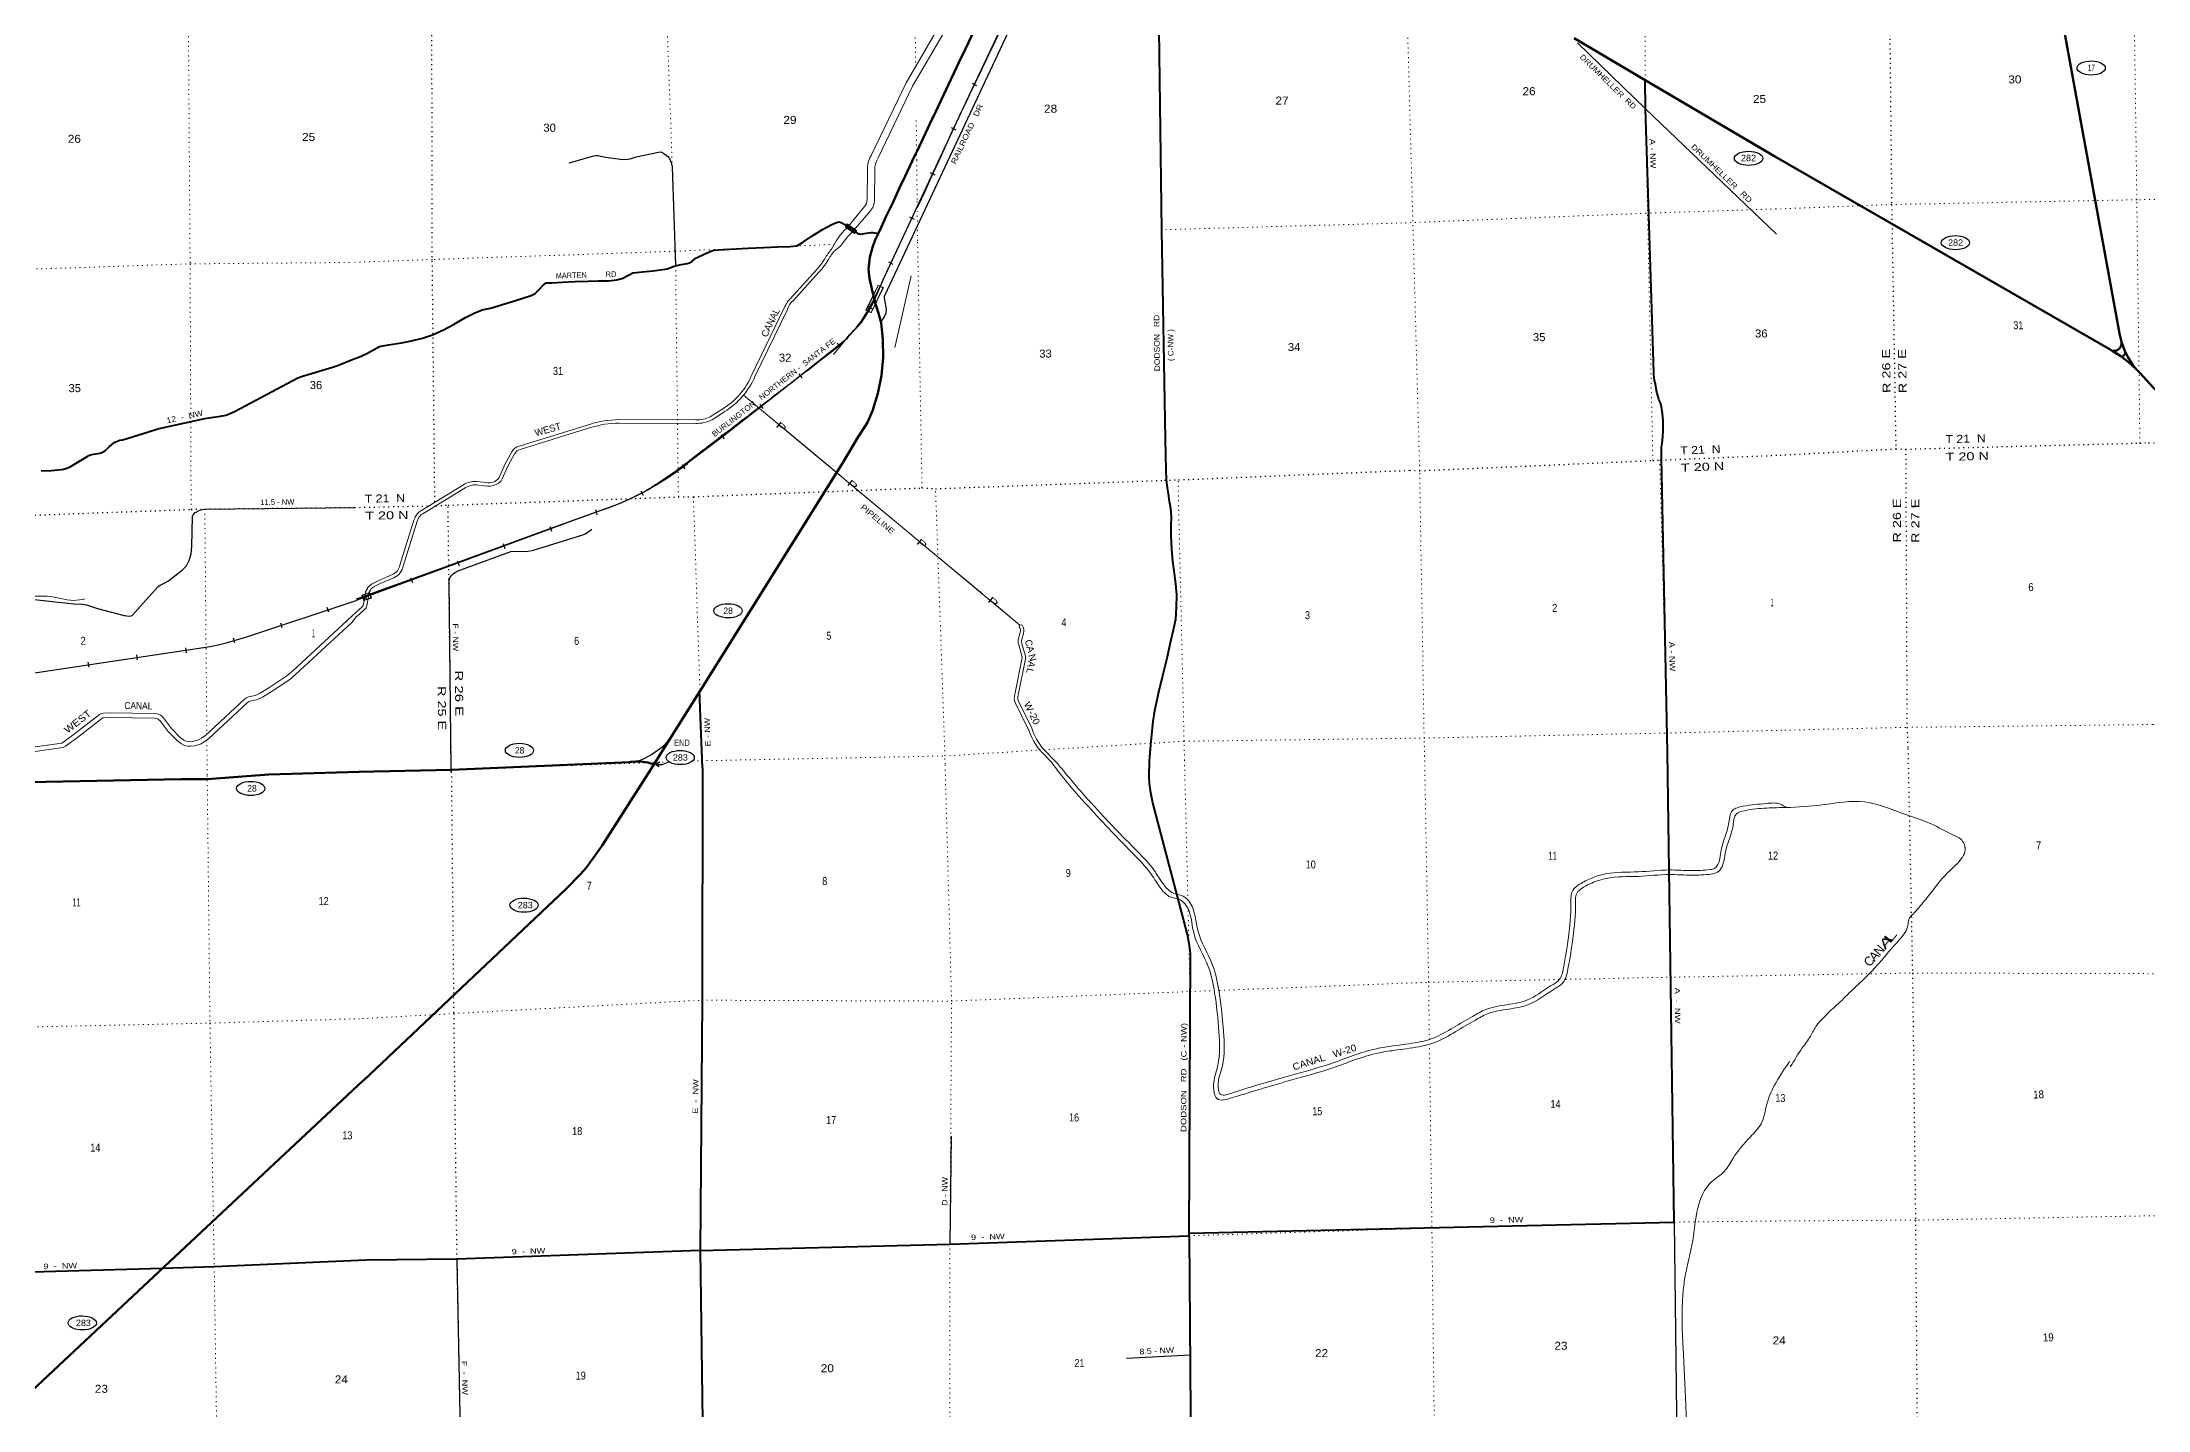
# Model space of a CAD drawing. Header units: feet. Extents: x 248627 to 501257, y -181930 to 5472.
# Drawn here: x 336318 to 382378, y -103018 to -73098 of the extents above; entities that cross this region are included whole.
import ezdxf
from ezdxf.enums import TextEntityAlignment as Align

# ---------------------------------------------------------------- set-up
doc = ezdxf.new("R2010")
doc.units = ezdxf.units.FT
doc.header["$LTSCALE"] = 70
doc.linetypes.add('DOTTED', pattern=[1.5, 0.3, -1.2])
doc.linetypes.add('MEDIUM_DASHED', pattern=[4.5, 3, -1.5])
for name, color, linetype, lineweight in [('17', 7, 'Continuous', 25), ('23', 7, 'Continuous', 70), ('24', 7, 'Continuous', 25), ('26', 7, 'Continuous', 40), ('27', 7, 'Continuous', 40), ('29', 7, 'Continuous', 25), ('34', 7, 'Continuous', 25), ('39', 7, 'Continuous', 13), ('41', 7, 'MEDIUM_DASHED', 13), ('46', 7, 'Continuous', 13), ('6', 7, 'DOTTED', 25), ('61', 7, 'Continuous', 13), ('7', 7, 'DOTTED', 13)]:
    doc.layers.add(name, color=color, linetype=linetype, lineweight=lineweight)
doc.layers.add('30', color=7, linetype='Continuous')

msp = doc.modelspace()

# ---------------------------------------------------------------- linework, layer by layer
at = {"layer": '17'}
for points in [[(349828.18, -88852.26), (349739.68, -88900.23), (349817.12, -88944.51)], [(349741.98, -88899.77), (349880.49, -88896.54), (350029.56, -88841.79)]]:
    msp.add_lwpolyline(points, dxfattribs=at)
for centre, major_axis, ratio in [((381138.1, -73663.18), (-309.24, 1), 0.500121), ((373644.27, -75640.04), (310.88, 0.11), 0.500091), ((378169.04, -77484.95), (-309.24, 1), 0.500121), ((351320.07, -85537.94), (-309.24, 1), 0.500121), ((346759.07, -88590.94), (-309.24, 1), 0.500121), ((350274.61, -88748.05), (-309.24, 1), 0.500121), ((340881.42, -89424.07), (309.24, -1), 0.500121), ((346859.69, -91977.52), (309.24, -1), 0.500121), ((337194.54, -101115.93), (309.24, -1), 0.500121)]:
    msp.add_ellipse(centre, major_axis=major_axis, ratio=ratio, dxfattribs=at)
at = {"layer": '23'}
for p, q in [((350053.72, -88333.43), (350656.86, -87369.34)), ((349699.33, -88899.91), (350053.72, -88333.43)), ((334483.86, -89318.21), (339357.66, -89223.48)), ((339357.66, -89223.48), (339929.56, -89221)), ((339929.56, -89221), (341273.67, -89119.57)), ((343251.21, -89061.42), (341273.67, -89119.57)), ((349642.03, -88992.25), (349699.33, -88899.91))]:
    msp.add_line(p, q, dxfattribs=at)
for points in [[(381799.66, -79651.22), (381761.41, -79502.24), (381755.34, -79470.57), (378648.1, -62443.21), (378559.84, -61837.41), (378535.39, -61225.7), (378575.01, -60614.78), (378678.27, -60011.36), (378701.96, -59910.5), (380050.92, -52612.15), (380146.43, -51912.87), (380168.32, -51207.44), (380146.22, -50787.25), (379901.31, -48384.83), (379772.36, -47119.96), (379674.43, -46588.09), (379592.37, -46285.48), (379174.73, -44772.68)], [(354603.89, -77292.14), (354670.27, -77151.9), (354778.08, -76905.6), (354915.15, -76626.33), (355068.64, -76286.27), (355196.22, -76027.37), (355348.09, -75701.42), (355425.07, -75547), (355439.77, -75517.51), (355449.44, -75497), (355789.06, -74777.06), (355807.09, -74738.85), (356430.24, -73417.94), (356453.82, -73367.94), (359263.35, -67409.79)], [(374229.33, -75607.56), (371385.5, -73931.65), (369828.78, -73014.26)], [(381599.72, -79850.64), (381554.15, -79821.84), (374229.33, -75607.56)], [(350656.86, -87369.34), (353802.26, -82341.5), (354002.46, -82018.31), (354169.55, -81734.24), (354323.92, -81498.77), (354368.72, -81418.52), (354389.4, -81381.49), (354394.73, -81368.52), (354480.24, -81160.51), (354598.79, -80782.49), (354677.17, -80394.15), (354714.53, -79999.75), (354710.46, -79603.6), (354667.77, -79234.05), (354665.53, -79214.63), (354657.15, -79184.05), (354613.45, -79024.5), (354552.23, -78843.37), (354478.03, -78563.35), (354413.59, -78269.3), (354395.8, -78062.55), (354422.79, -77802.29), (354479.25, -77589.54), (354542.96, -77420.86), (354603.89, -77292.14)], [(381599.72, -79850.64), (381621.82, -79852.25), (381639.37, -79852.65), (381656.87, -79851.22), (381674.12, -79847.96), (381690.94, -79842.92), (381707.14, -79836.15), (381722.54, -79827.73), (381736.98, -79817.73), (381750.29, -79806.29), (381762.33, -79793.52), (381772.97, -79779.55), (381782.1, -79764.55), (381789.6, -79748.68), (381795.41, -79732.12), (381799.45, -79715.03), (381801.69, -79697.62), (381802.09, -79680.07), (381800.66, -79662.57), (381799.66, -79651.22)], [(381874.53, -79854.45), (381867.11, -79839.51), (381805.42, -79673.65), (381799.66, -79651.22)], [(381817.16, -79992.33), (381789.83, -79970.76), (381599.72, -79850.64)], [(381817.16, -79992.33), (381852.92, -79949.04), (381853.17, -79948.8), (381859.25, -79942.9), (381864.67, -79936.4), (381869.39, -79929.36), (381873.34, -79921.88), (381876.49, -79914.02), (381878.81, -79905.87), (381880.25, -79897.53), (381880.82, -79889.08), (381880.5, -79880.62), (381879.3, -79872.23), (381877.23, -79864.02), (381874.53, -79854.45)], [(382135.85, -80267.58), (382008.65, -80143.51), (381817.16, -79992.33)], [(382135.85, -80267.58), (382040.61, -80147.44), (381945.79, -79998.02), (381874.53, -79854.45)], [(389541.28, -88342.25), (385806.21, -84266.54), (382274.35, -80412.56), (382208.22, -80338.18), (382135.85, -80267.58)], [(343242.16, -89061.69), (345269.04, -89014.62), (349169.35, -88846.26), (349194.07, -88845.36), (349219.35, -88843.28), (349302.69, -88836.42), (349326.6, -88835.78)], [(349699.33, -88899.91), (349674.36, -88892.31), (349566.75, -88859.58), (349415.21, -88833.43), (349326.6, -88835.78)], [(343344.29, -95810.6), (347770.63, -91630.53), (348096.35, -91299.62), (348218.12, -91160.36), (348371.21, -90951.48), (348570.83, -90674.17), (349642.03, -88992.25)], [(343340.6, -95814.08), (338995.01, -99882.89), (328577.16, -109637.22), (326517.34, -111565.85)]]:
    msp.add_lwpolyline(points, dxfattribs=at)
at = {"layer": '24'}
msp.add_lwpolyline([(349326.6, -88835.78), (349353.65, -88824.38), (349499.72, -88762.79), (349646.18, -88678.42), (349819.78, -88557.14), (349947.77, -88459.18), (350030.6, -88360.87), (350053.72, -88333.43)], dxfattribs=at)
at = {"layer": '26'}
for p, q in [((371388.3, -74560.09), (371385.5, -73931.65)), ((361404.53, -99209.02), (361495.61, -109985.2)), ((338951.41, -99923.65), (334794.11, -100043.65)), ((345385.83, -99724.67), (343403.85, -99746.38)), ((350714.21, -99528.15), (345385.31, -99724.69))]:
    msp.add_line(p, q, dxfattribs=at)
for points in [[(360538.86, -88821.66), (360575.02, -88386.57), (360621.46, -87956.83), (360655.04, -87716.54), (360744.47, -87313.82), (360835, -86951.32), (360927.21, -86576.69), (361000.1, -86230.73), (361064.95, -85957.43), (361114.78, -85722.73), (361131.9, -85468.79), (361134.28, -85191.1), (361117.52, -84948.11), (361084.85, -84711.57), (361053.85, -84462.93), (361030.24, -84189.95), (361015.88, -83888.54), (361016.41, -83689.36), (361022.81, -83483.99), (361003.58, -83297.39), (360979.32, -83147.14), (360956.52, -82976.74), (360936.95, -82850.52), (360909.74, -82666.14), (360902.07, -82461.14), (360887.1, -81773.47), (360809.34, -77208.51), (360740.2, -71717.65)], [(371873.22, -88638.68), (371739.78, -82202.02), (371740.25, -82163.22), (371739.78, -82098.25), (371741.51, -81963.35), (371759.42, -81812.63), (371771.25, -81719.93), (371777.81, -81613.58), (371777.81, -81556.5), (371777.81, -81463.11), (371777.81, -81385.29), (371772.13, -81302.91), (371763.98, -81224.44), (371747.48, -81119.67), (371732.87, -81042.85), (371715.58, -80985.77), (371684.53, -80912.37), (371666.24, -80849.98), (371637.81, -80755.39), (371623.5, -80674.85), (371605.12, -80576.2), (371588.81, -80499.7), (371576.53, -80425.2), (371572.39, -80380.89), (371568.21, -80324.5), (371388.3, -74560.09)], [(343118.52, -80029.98), (343244.01, -79986.4), (343408.95, -79915.62), (343577.36, -79824.63), (343694.08, -79755.13), (343892.13, -79717.68), (344176.52, -79675.91), (344398.51, -79631.78), (344638.26, -79575.1), (344857.41, -79500.87), (345097.77, -79393.88), (345317.7, -79275.37), (345578.83, -79119.55), (345767.22, -79024), (345942.27, -78954.97), (346128.21, -78915.82), (346385.43, -78836.56), (346628.75, -78763.7), (346830.09, -78700.01), (347017.53, -78642.71), (347098.81, -78600.31), (347198.62, -78501.08), (347274.65, -78414.56), (347343.7, -78366.45), (347470.25, -78361.08), (347693.13, -78349.13), (347978.31, -78335.51), (348261.6, -78325.98), (348482.53, -78316.08), (348709.83, -78318.09), (348890.24, -78297.2), (349008.01, -78265.9), (349158.73, -78189.48), (349235.87, -78143.16), (349448.38, -78119.41), (349679.08, -78099.2), (349891.53, -78073.44), (349989.56, -78054.74), (350050.85, -78038.05), (350144.84, -77998.31), (350196.63, -77983.58), (350298.63, -77960.02), (350430.76, -77938.41), (350480.43, -77925.23), (350528.17, -77897.59), (350587.06, -77845.73), (350628.16, -77818.24), (350815.15, -77731.03), (350964.45, -77662.63), (351018, -77649.19), (351226.72, -77633.6), (351501.79, -77618.24), (351754.76, -77603.48), (352094.32, -77592.46), (352405.57, -77576.15), (352672.77, -77567.05), (352823.27, -77555.01), (352947.86, -77479.27), (353157.2, -77340.93), (353386.53, -77198.03), (353594.52, -77083.87), (353695.89, -77040.94), (353744.14, -77032.4), (353794.41, -77040.34), (353876.13, -77086.46), (354120.16, -77257.04)], [(354603.89, -77292.14), (354575.76, -77286.12), (354496.54, -77269.18), (354447.81, -77269.72), (354392.16, -77275.98), (354258.02, -77297.64), (354216.5, -77302.78), (354200.96, -77301.99), (354185.62, -77297.54), (354120.16, -77257.04), (354109.53, -77250.85)], [(337746.67, -81988.76), (337792.18, -81942.62), (337875.61, -81871.29), (337907, -81847.74), (337941.53, -81832.03), (338016.72, -81807.64), (338073.44, -81795.99), (338202.71, -81761.97), (338642.1, -81621.08), (338827.87, -81563.33), (338942.77, -81535.25), (339878.3, -81330.78), (340069.55, -81302.84), (340220.21, -81280.85), (340333.2, -81255.73), (340427.36, -81221.18), (340542.35, -81171.71), (341911.15, -80442), (342013.96, -80403.05), (342084.8, -80380.45), (342594.62, -80233.46), (342767.25, -80176.93), (343118.52, -80029.98)], [(336296.86, -82471.14), (336361.2, -82475.86), (336526.18, -82471.09), (336733.14, -82449.16), (336794.34, -82436.6), (336856.73, -82420.78), (336897.13, -82404.41), (336927.73, -82389.49), (337023.46, -82326.68), (337315.92, -82154.67), (337341.25, -82142.17), (337374.21, -82129.61), (337441.67, -82110.1), (337586.86, -82086.42), (337641.83, -82070.21), (337673.17, -82055.02), (337702.99, -82033.03), (337746.67, -81988.76)], [(350764.31, -88972.63), (350711.12, -87673.49), (350709.45, -87632.44), (350709.14, -87623.49), (350706.21, -87537.82), (350705.8, -87435.79), (350705.69, -87408.13), (350690.1, -87381.27), (350678.54, -87377.12), (350656.86, -87369.34)], [(361404.53, -99209.02), (361435.19, -93035.61), (361414.18, -92856.46), (361370.71, -92617.01), (360615.24, -89740.81), (360565.84, -89516.59), (360540.34, -89315), (360533.92, -89171.23), (360538.86, -88821.66)], [(361407.01, -99154.71), (372018.53, -98909.4), (371873.22, -88638.68)], [(350764.31, -88972.63), (350751.62, -94062.35), (350714.21, -99528.15)], [(350714.21, -99528.15), (356174.72, -99389.67), (361404.53, -99209.02)], [(343403.85, -99746.38), (340080.16, -99889.41), (338951.41, -99923.65)], [(350714.21, -99528.15), (350785.77, -104872.79), (350649.65, -110121.03)]]:
    msp.add_lwpolyline(points, dxfattribs=at)
at = {"layer": '29'}
for p, q in [((371388.3, -74560.09), (369905.35, -73115.09)), ((371388.3, -74560.09), (374257.23, -77297.7)), ((356200.26, -97030.88), (356174.72, -99389.67)), ((360035.45, -101888.96), (361436.93, -101817))]:
    msp.add_line(p, q, dxfattribs=at)
for points in [[(360734.66, -71837.56), (357884.51, -71982.75), (357865.07, -72006.1), (357822.3, -72076.12), (354747.16, -78646.89), (354739.39, -78666.34), (354739.39, -78697.46), (354761.63, -78815.64), (354778.27, -78930.88), (354769.15, -79023.95), (354738.4, -79104.61), (354666.98, -79219.93)], [(347843.63, -75737.81), (348386.95, -75582.81), (348427.75, -75579.36), (348470.52, -75579.36), (348638.37, -75614.86), (349030.59, -75664.69), (349119.76, -75661.05), (349178.07, -75649.38), (349312.64, -75608.07), (349800.58, -75502.05), (349835.09, -75497.66), (349873.96, -75505.44), (349939.81, -75545.92), (350002.26, -75602.7), (350037.24, -75645.49), (350080.01, -75731.08), (350099.45, -75828.34), (350173.31, -77985.53)], [(335945.91, -85268.74), (337012.94, -85387.62), (337204.19, -85390.44), (337290.72, -85404.9), (337530.18, -85487.57), (338112.76, -85637.71), (338231.68, -85658.4), (338283.91, -85637.86), (338360.93, -85560.11), (338470.92, -85433.53), (338846.92, -85011.72), (338900.23, -84973.65), (338999.92, -84927.71), (339084.74, -84882.38), (339388.47, -84639.52), (339472.5, -84551.28), (339531.29, -84439.96), (339581.07, -84292.6), (339595.45, -84133.08), (339604.17, -83477.06), (339611.86, -83450.71), (339622.44, -83436.4), (339667.09, -83390.53), (339686.65, -83377.09), (339736.18, -83348.45), (339786.15, -83327.89), (339868.38, -83311.93), (343154.62, -83276.85)], [(345268.1, -89014.66), (345218.5, -84897.69), (345232.11, -84833.5), (345247.66, -84796.54), (345266.06, -84773.73), (345286.54, -84751.8), (345319.58, -84720.68), (345352.63, -84697.34), (345392.83, -84673.5), (346567.52, -84238.28), (346617.76, -84233.01), (346804.53, -84240.04), (346940.74, -84234.39), (347034.95, -84216.31), (347063.2, -84211.05), (348147.13, -83873.82), (348192.56, -83855.08), (348231.44, -83831.74), (348339.74, -83750.49)], [(372018.53, -98909.4), (372084.68, -104301.77), (372175.61, -109707.21), (372184.34, -110210.71)], [(345385.83, -99724.67), (345494.62, -105031.47), (345502.43, -110357.71)]]:
    msp.add_lwpolyline(points, dxfattribs=at)
at = {"layer": '34'}
for p, q in [((356658.1, -73996.14), (356758.11, -74043.4)), ((356204.65, -74968), (356304.86, -75014.84)), ((355742.55, -75950.56), (355842.76, -75997.39)), ((355290.93, -76923.02), (355391.14, -76969.85)), ((354828.83, -77905.57), (354929.04, -77952.41)), ((354385.09, -78876.65), (354481.52, -78930.84)), ((353704.77, -79685.9), (353773.71, -79772.39)), ((352867.98, -80356.29), (352936.93, -80442.79)), ((352013.59, -81025.42), (352081.65, -81112.61)), ((351170.33, -81686.38), (351237.11, -81774.55)), ((350310.55, -82344.44), (350378.09, -82432.04)), ((348420.76, -83324.01), (348454.67, -83429.29)), ((349414.32, -82912.57), (349465.16, -83010.81)), ((347423, -83695.04), (347461.36, -83798.79)), ((346403.69, -84069.15), (346442.05, -84172.9)), ((345398.93, -84443.45), (345437.29, -84547.19)), ((343372.46, -85184.79), (343410.46, -85288.66)), ((344378.53, -84814.01), (344416.52, -84917.89)), ((342587.54, -85567.44), (342552.35, -85462.57)), ((341571.87, -85911.02), (341536.68, -85806.16)), ((338404.37, -86612.52), (338387.97, -86503.13)), ((339478.55, -86454.15), (339462.15, -86344.76)), ((340535.2, -86241.3), (340504.77, -86134.96)), ((337344.39, -86774.04), (337327.99, -86664.66))]:
    msp.add_line(p, q, dxfattribs=at)
at = {"layer": '34', "lineweight": 13}
for p, q in [((355326.67, -78207.68), (354970.78, -79780.36)), ((354336.92, -78963.05), (354601.42, -78412.25)), ((354453.26, -79021.14), (354718.74, -78468.2)), ((354717.9, -78467.54), (354600.23, -78411.05)), ((354605.41, -78422.41), (354639.02, -78438.54)), ((354452.96, -79018.69), (354335.29, -78962.19)), ((343312.35, -85193.03), (343477.99, -85135.25)), ((343355.34, -85316.28), (343312.35, -85193.03)), ((343520.98, -85258.49), (343477.99, -85135.25)), ((343355.17, -85315.78), (343520.81, -85257.99))]:
    msp.add_line(p, q, dxfattribs=at)
for points in [[(363564, -59493.05), (362194, -62442.05), (359971, -67117.05), (356517, -74426.05), (354705, -78303.05), (354494, -78792.05), (354367, -79018.05)], [(354970.73, -77752.57), (354747.01, -78236.1), (354393.16, -78987.67), (354247.16, -79221.7), (353923.25, -79577.06), (353628.19, -79932.3)], [(354639.02, -78438.54), (354487.8, -78788.99), (354382.89, -78977.16), (354346.57, -78959.59), (354605.41, -78422.41)], [(353910, -79594.05), (352569, -80663.05), (351229, -81709.05), (350425, -82318.05)], [(348441, -83383.05), (348037, -83525.05), (345392, -84503.05), (343142, -85326.05)], [(319187.93, -89438.86), (339991.03, -86320.59), (340167.4, -86284.22), (340374.84, -86231.54), (340819.76, -86104.23), (343185.78, -85310.25)]]:
    msp.add_lwpolyline(points, dxfattribs=at)
at = {"layer": '34'}
for points in [[(359707.07, -67678.14), (356517.99, -74426.52), (354706, -78303.51), (354494.98, -78792.54), (354367.93, -79018.64), (354317.42, -79091.83), (354265.56, -79163.43), (354212.43, -79234.16), (354158.18, -79304.75), (354102.54, -79373.77), (354045.92, -79441.51), (353988.17, -79509.1), (353929.03, -79575.13), (353910.75, -79594.86), (352569.68, -80663.92), (351229.67, -81709.93), (350426.1, -82318.6), (350426.1, -82327.6), (350336.84, -82396.41), (350246.93, -82462.5), (350155.84, -82527.06), (350063.45, -82591.01), (349969.99, -82652.54), (349875.86, -82712.16), (349780.43, -82771.16), (349683.93, -82827.75), (349586.76, -82882.43), (349487.89, -82935.99), (349388.86, -82987.23), (349289.03, -83037.47), (349187.62, -83085.69), (349086.04, -83131.6), (348983.28, -83176.01), (348880.25, -83218.99), (348775.63, -83259.96), (348671.23, -83299.14), (348565.25, -83336.29), (348459.51, -83371.64), (348438.05, -83378.55), (348443.01, -83383.51), (348037.37, -83526.09), (345392.37, -84504.09), (343185.49, -85311.32)], [(343194.15, -85273.29), (345213.22, -84544.83), (347405.39, -83747.52), (348831.08, -83231.68)], [(319187.77, -89437.77), (339990.84, -86319.51), (340167.15, -86283.15), (340374.55, -86230.48), (340819.43, -86103.18), (343185.43, -85309.21)]]:
    msp.add_lwpolyline(points, dxfattribs=at)
at = {"layer": '34', "lineweight": 13}
for points in [[(354653.45, -78445.48), (354502.16, -78796.09), (354398.03, -78983.21), (354450.7, -79009.87), (354708.16, -78471.74)], [(343322.54, -85197.94), (343473.07, -85145.44), (343510.61, -85253.07), (343360.08, -85305.59)]]:
    msp.add_lwpolyline(points, close=True, dxfattribs=at)
for centre, radius, start, end in [((350171.09, -76158.3), 5077.77, 317.41951, 325.72332), ((346482.8, -77274.07), 6408.86, 287.74407, 307.96044)]:
    msp.add_arc(centre, radius, start, end, dxfattribs=at)
at = {"layer": '34'}
for points in [[(355457.28, -76724.42), (355708.29, -76190.7), (355994.75, -75555.54), (357090.38, -73239.55), (358385.45, -70489.8), (359127.04, -68911.26), (359693.61, -67701.44)], [(348833.13, -83233.64), (348980.4, -83177.5), (349172.96, -83085.99), (349520.07, -82910), (349735.6, -82775.65), (349937.06, -82641.66), (350244.97, -82428.45), (350577.84, -82172.36), (351060.49, -81803.73), (351805.15, -81235.17), (352648.27, -80589.62), (353241.22, -80135.65), (353540.61, -79904.56), (353709.97, -79773.43), (353849.37, -79649.1), (353986.01, -79496.67), (354148, -79315.42), (354351.09, -79018.43), (354574.92, -78596.16), (354865.56, -77966.94), (355100.83, -77466.47)]]:
    msp.add_spline(points, degree=3, dxfattribs=at)
at = {"layer": '39'}
for p, q in [((354362, -76544.05), (354373, -75892.05)), ((354521.98, -76546.75), (354532.98, -75894.75)), ((353917, -77169.05), (354306, -76697.05)), ((354030, -77260.05), (354430.28, -76797.82)), ((352680, -78713.05), (353255, -78081.05)), ((352735.48, -78763.52), (353310.48, -78131.52)), ((351841, -80379.05), (352552, -78911.05)), ((351908.5, -80411.74), (352619.5, -78943.74)), ((351659.37, -80819.17), (357706.43, -85851.81)), ((346755, -81937.05), (348292, -81459.05)), ((348936.73, -81431.05), (350616.73, -81437.05)), ((348937, -81356.05), (350617, -81362.05)), ((350932, -81294.05), (351209, -81118.05)), ((350972.22, -81357.35), (351249.22, -81181.35)), ((346777.27, -82008.67), (348314.27, -81530.67)), ((344604, -83352.05), (345534, -82782.05)), ((344643.19, -83416), (345573.19, -82846)), ((345817.18, -82783.53), (346028.18, -82808.53)), ((345826, -82709.05), (346037, -82734.05)), ((343353, -85363.05), (343384.01, -85168.05)), ((343414, -85085.05), (343432, -85047.05)), ((343421, -85428.05), (343471.38, -85135.88)), ((343477.52, -85124.92), (343496.91, -85086.84)), ((343093.93, -85791.93), (343191.02, -85662.83)), ((343188.51, -85568.28), (343314, -85457.05)), ((343244, -85628.05), (343375, -85503.05)), ((357712.15, -86005.83), (357674.3, -86144.02)), ((357781.82, -86035.4), (357746.64, -86163.83)), ((357679.73, -86284.21), (357753.58, -86551.78)), ((357750.43, -86258.47), (357825.88, -86531.83)), ((357750.43, -86595.57), (357594.86, -87366.18)), ((357821.46, -86622.76), (357668.38, -87381.02)), ((357671.69, -87514), (357963.47, -88105.63)), ((357604.43, -87547.17), (357896.21, -88138.8)), ((358167.69, -88613.57), (358401.78, -88855.59)), ((358221.6, -88561.43), (358504.69, -88854.1))]:
    msp.add_line(p, q, dxfattribs=at)
for points in [[(354454, -75577.05), (355214, -73986.05), (355909, -72802.05), (356075.91, -72496.91)], [(354598.37, -75646.02), (355355.44, -74061.17), (356048.21, -72880.96), (356216.28, -72573.69)], [(353585, -77626.05), (353697, -77437.05), (353772, -77322.05), (353860, -77220.05), (353917, -77169.05)], [(353643.59, -77672.87), (353778, -77562.05), (353845, -77477.05), (353925, -77362.05), (354030, -77260.05)], [(346305, -82638.05), (346447, -82323.05), (346591, -82057.05)], [(346373.37, -82668.87), (346514.25, -82356.36), (346656.96, -82092.76)], [(344143, -84539.05), (344450, -83554.05), (344474, -83495.05)], [(344214.6, -84561.37), (344520.66, -83579.38), (344543.47, -83523.31)], [(343535, -84947.05), (343636, -84895.05), (343683, -84872.05), (343982, -84745.05)], [(343569.33, -85013.73), (343669.65, -84962.08), (343714.17, -84940.3), (344011.32, -84814.08)], [(335847.28, -88560.72), (336699.15, -88440.36), (336745.8, -88430.53), (336772.77, -88415.46), (337028.06, -88227.88), (337573.21, -87805.28), (337614.85, -87784.5), (337659.04, -87777.13), (337815.96, -87773.19), (338785.98, -87785.84), (338853.38, -87798.01), (338907.39, -87822.57), (338934.39, -87844.68), (338972.82, -87880.44), (339150.57, -88114.31), (339348.06, -88315.08), (339419.64, -88365.33), (339463.44, -88388.77), (339519.9, -88398.59), (339561.64, -88401.05), (339638.24, -88390.42), (339694.2, -88376.49), (339750.67, -88354.38), (339807.13, -88322.44), (339899.44, -88255.02), (340741.24, -87468.84), (340791.22, -87438.44), (340834.53, -87422.16), (340974.93, -87390.15), (341030.93, -87368.12), (341089.84, -87338.65), (341297.02, -87210.46), (341672.95, -86958.52), (341793.19, -86858.42), (343188.51, -85568.28)], [(335858.89, -88660.07), (336716.47, -88538.91), (336781.3, -88525.25), (336826.97, -88499.72), (337088.31, -88307.7), (337626.68, -87890.35), (337646.09, -87880.67), (337668.57, -87876.92), (337816.56, -87873.21), (338776.38, -87885.72), (338823.34, -87894.2), (338854.12, -87908.2), (338868.58, -87920.04), (338898.41, -87947.79), (339074.81, -88179.89), (339283.15, -88391.7), (339367.13, -88450.65), (339430.45, -88484.53), (339508.35, -88498.08), (339565.61, -88501.46), (339657.24, -88488.74), (339724.63, -88471.97), (339793.73, -88444.91), (339861.42, -88406.62), (339963.29, -88332.22), (340801.99, -87548.94), (340835.18, -87528.75), (340863.37, -87518.15), (341004.52, -87485.97), (341071.68, -87459.55), (341138.62, -87426.06), (341351.18, -87294.54), (341732.94, -87038.7), (341859.17, -86933.61), (343093.93, -85791.93)]]:
    msp.add_lwpolyline(points, dxfattribs=at)
for centre, radius, start, end in [((354900.29, -75859.72), 528.28, 147.65044, 183.50801), ((354900.29, -75859.72), 368.28, 147.65042, 183.50803), ((354149.45, -76553), 212.74, 317.38178, 2.41182), ((354149.45, -76553), 372.74, 317.38144, 2.41198), ((352273.85, -77166.83), 1341.06, 317.02279, 330.06505), ((355349.95, -79036.18), 2259.09, 141.37636, 147.91044), ((355349.94, -79036.18), 2184.09, 141.37634, 147.91043), ((352273.85, -77166.83), 1416.06, 317.02279, 330.06505), ((353039.37, -79085.74), 517.73, 133.95736, 160.28018), ((353039.37, -79085.74), 442.73, 133.95724, 160.28015), ((350350.73, -79744.3), 1619.81, 301.99566, 336.92956), ((350350.73, -79744.3), 1694.81, 301.99567, 336.92957), ((348963.86, -83555.4), 2199.51, 90.69963, 107.70361), ((348963.86, -83555.4), 2124.51, 90.69963, 107.70361), ((350644, -80723.51), 714.11, 267.57905, 296.78441), ((350644, -80723.51), 639.11, 267.57894, 296.78432), ((346810.53, -82186.54), 255.6, 102.54773, 150.07918), ((346810.53, -82186.54), 180.6, 102.54846, 150.07941), ((345797.19, -83214.31), 506.09, 86.73668, 121.33573), ((345797.19, -83214.31), 431.09, 86.73655, 121.33563), ((346087.78, -82450.24), 363.67, 259.46562, 319.4145), ((346087.77, -82450.24), 288.67, 259.46592, 319.41463), ((344747.12, -83607.47), 294.78, 117.93953, 158.41976), ((344747.11, -83607.47), 219.78, 117.93897, 158.41965), ((343873.93, -84494.67), 272.71, 293.34693, 350.63409), ((343873.93, -84494.67), 347.71, 293.34688, 350.6341), ((343590.27, -85195.68), 208.1, 147.88653, 172.36979), ((343663.45, -85177.28), 264.52, 119.05201, 151.4949), ((343590.29, -85195.68), 133.1, 147.88889, 153.29931), ((343663.47, -85177.29), 189.52, 119.05525, 151.49602), ((342976.49, -85280.46), 438.44, 299.29541, 307.76655), ((343178.41, -85345.7), 175.45, 320.60773, 354.32577), ((343311.59, -85413.53), 109.39, 304.15696, 352.37432), ((357729.88, -85884.08), 38.09, 49.8611, 209.6714), ((357618.81, -85967.83), 101.46, 337.48559, 39.76942), ((357618.81, -85967.83), 176.46, 337.48547, 39.77001), ((357903.99, -86204.92), 237.62, 165.36296, 199.22277), ((357903.98, -86204.92), 162.62, 165.36287, 199.22523), ((357652.4, -86568.96), 102.4, 342.34999, 12.08222), ((357652.4, -86568.96), 177.4, 342.34982, 12.08324), ((357837.08, -87443.35), 254.41, 163.62976, 203.70876), ((357871.28, -87442.5), 212.01, 163.14279, 199.70871), ((359248.37, -87678.95), 1428.89, 198.36978, 220.67796), ((359248.37, -87678.95), 1353.89, 198.36978, 220.67796)]:
    msp.add_arc(centre, radius, start, end, dxfattribs=at)
for points in [[(334507.53, -85217.75), (334675.04, -85194.19), (334826.03, -85168.4), (335276.5, -85177), (335698.76, -85157.35), (336047.36, -85216.3), (336437.97, -85220.08), (337009.65, -85310.18), (337254.41, -85278.03)], [(374475.88, -89841.7), (374041.79, -89853.01), (373552.56, -89910.15), (373376.27, -89981.81), (373303.96, -90234.89), (373151.47, -90753.3), (373063.15, -91131.56), (372962.4, -91256.24), (372815.84, -91297.15), (372410.8, -91322.56), (371908.23, -91307.42), (371241.19, -91347.62), (370531.86, -91392.6), (370216.87, -91492.94), (369975.03, -91624.19), (369891.67, -91704.24), (369857.23, -91930.46), (369801.79, -92696.89), (369692.4, -93375.66), (369588.48, -93667.59), (369369.34, -93828.64), (368828.21, -94152.6), (368398.19, -94250.98), (367931.94, -94354.03), (367656.02, -94497.98), (367238.58, -94741.16), (366780.73, -94981.04), (366435.34, -95073.86), (365888.01, -95154.2), (365525.94, -95215.1), (364526.92, -95541.25), (363649.81, -95800.75), (362337.22, -96192.97), (362014.68, -96206.82), (361945.16, -96034.85), (362034.47, -95479.31), (362058.13, -94741.65), (361964.99, -93899.34), (361823.92, -93319.74), (361506.58, -92578.15), (361336.86, -91974.9), (361222.09, -91870.2), (361011.15, -91803.5), (360761.13, -91576.35), (360556.13, -91267.82), (360204.39, -90873.3), (359530.75, -90176.38), (358996.25, -89593.79), (358609.13, -89135.45), (358401.78, -88855.59)], [(374463.02, -89842.68), (374341.6, -89767.28), (374034.67, -89753.16), (373527.48, -89812.4), (373293.5, -89907.51), (373207.91, -90207.04), (373054.73, -90727.8), (372970.98, -91086.52), (372904.72, -91168.52), (372799.08, -91198), (372409.17, -91222.47), (371906.72, -91207.33), (371235.02, -91247.81), (370513.24, -91293.58), (370177.49, -91400.53), (369915.49, -91542.73), (369797.92, -91655.63), (369757.78, -91919.31), (369702.37, -92685.31), (369595.13, -93350.73), (369504.55, -93605.17), (369313.92, -93745.27), (368790.45, -94058.66), (368376.25, -94153.42), (367897.43, -94259.24), (367607.7, -94410.4), (367190.18, -94653.62), (366744.11, -94887.33), (366415.03, -94975.77), (365872.45, -95055.41), (365502, -95117.72), (364497.21, -95445.75), (363621.31, -95704.9), (362320.51, -96093.6), (362080.93, -96103.88), (362048.32, -96023.21), (362134.21, -95488.89), (362158.31, -94737.74), (362063.68, -93881.95), (361919.12, -93288.03), (361601.08, -92544.8), (361425.38, -91920.29), (361273.22, -91781.49), (361062.18, -91714.76), (360837.56, -91510.68), (360635.49, -91206.57), (360277.69, -90805.25), (359603.56, -90107.82), (359071.32, -89527.7), (358687.58, -89073.36), (358504.69, -88854.1)], [(374462.02, -89842.76), (375250.31, -89782.19), (376179.89, -89717.11), (376910.19, -89931.59), (377419.31, -90112.03), (377640.51, -90200.49), (378113.56, -90440.73), (378286.57, -90535.02), (378356.91, -90635.18), (378383.77, -90759.13), (378321.41, -90924.73), (378003.38, -91265.18), (377519.03, -91849.69), (377302.72, -92105.71), (377196.09, -92220.56), (377157.46, -92266.35), (377133.81, -92388.17), (377088.75, -92530.94), (376997.13, -92669.41), (376838.53, -92850.71), (376664.57, -93052.73), (376451.99, -93300.55), (376209.27, -93551.51), (375885.99, -93859.91), (375566.75, -94168.16), (375416.56, -94304.8), (375263.09, -94461.71), (375135.36, -94605.57), (374995.08, -94844.63), (374819.14, -95101.15), (374557.22, -95515.49)], [(374540.38, -95395.44), (374245.68, -95855.97), (374044, -96328.92), (373918.26, -96760.23), (373685.09, -97044.41), (373296, -97528.79), (373115.02, -97797.93), (372834.58, -98030.59), (372531.8, -98608.09), (372422.86, -99313.04), (372253.2, -100123.82), (372207.06, -100491.25), (372213.64, -101697.7), (372273.46, -102949.51), (372250.91, -104104.11), (372209.75, -104409.01), (372429.39, -105099.99), (372660.42, -105631.63), (372836.13, -106466.42), (373014.97, -107365.61), (372956.92, -107862.17), (372972.85, -108437.97), (373096.49, -108824.5), (373376.55, -109627.2), (373445.01, -109972.43), (373364.52, -110336.45), (373265.37, -110789.43), (373254.64, -110987.03), (373581.32, -111567.31), (373739.96, -112112.35), (373734.39, -112493.15), (374007.21, -112991.81), (374250.97, -113206.99), (374576.51, -113368.32), (374860.34, -113437.53)]]:
    msp.add_spline(points, degree=3, dxfattribs=at)
at = {"layer": '46'}
for p, q in [((351659.38, -80819.16), (352274.28, -81330.91)), ((352581.73, -81586.79), (353811.54, -82610.29)), ((354118.99, -82866.17), (355348.8, -83889.67)), ((355656.25, -84145.55), (356886.07, -85169.05)), ((357193.52, -85424.93), (357706.44, -85851.8))]:
    msp.add_line(p, q, dxfattribs=at)
at = {"layer": '6'}
for p, q in [((343154.62, -83276.85), (344773.6, -83242.92)), ((345268.4, -89059.24), (345196.39, -83227.67))]:
    msp.add_line(p, q, dxfattribs=at)
for points in [[(376336.13, -42723.67), (376348.89, -44875.74), (376427.69, -50201.44), (376490.75, -55474.43), (376565.37, -60768.49), (376599.94, -66069.2), (376716.45, -71346.51), (376773.16, -76650.91), (376864.64, -81995.03)], [(344907.81, -83151.99), (344852.55, -77904.24), (344842.96, -72492.7), (344740.43, -67092.45), (344688.76, -61693.4), (344595.82, -56508.93), (344595.71, -51083.07), (344483.27, -45794.17), (344457.97, -43230.72)], [(374335.35, -82132.71), (376864.64, -81995.03), (377079.58, -82001.79), (382203.27, -81868.77), (382393.22, -81865.11), (387545.5, -81798.76)], [(344908.55, -83240.09), (344931.71, -83239.61), (345197.18, -83227.67), (350232.94, -83046.38), (350564.34, -83042.74), (355562.7, -82849.86), (355858.43, -82867.02), (360870.92, -82682.65), (361176.32, -82673.44), (366228.66, -82464.51), (366448.85, -82473.23), (371550.45, -82250.3), (371720.29, -82239.47), (374337.04, -82132.62)], [(377079.58, -82001.79), (377108.64, -88087.51), (377129.7, -88553.24)], [(311976.97, -84244.01), (312841.55, -84205.72), (313176.35, -84210.9), (318170.01, -84062.04), (318546.5, -84049.75), (323505.79, -83897.98), (323884.23, -83883.61), (328882.69, -83700.35), (329249.49, -83698.45), (334340.35, -83506.14), (334586.12, -83502.14), (339576.53, -83319.15), (339876.59, -83311.37), (343154.62, -83276.85)], [(377129.7, -88553.24), (377228.74, -93462.9), (377295.07, -98868.01), (377336.31, -104249.88), (377443.33, -109717.96), (377449.96, -112412.44), (377480.09, -115087.9), (377523.95, -120485.79), (377560.81, -125912.17), (377594.68, -131312.45), (377593.12, -134356.39)], [(345268.4, -89059.24), (345319.77, -94347.7), (345385.83, -99724.67), (345493.06, -105032.42), (345506, -110370.06), (345573, -115684.58), (345610.45, -121039.91), (345655.18, -126436.76), (345687.87, -131780.74), (345704.78, -134876.8)]]:
    msp.add_lwpolyline(points, dxfattribs=at)
at = {"layer": '61'}
for p, q in [((353926.88, -77075.95), (354130.11, -77221.1)), ((354130.11, -77221.1), (354086.43, -77282.24))]:
    msp.add_line(p, q, dxfattribs=at)
msp.add_lwpolyline([(354086.43, -77282.24), (353883.22, -77137.08), (353926.88, -77075.95)], dxfattribs=at)
msp.add_lwpolyline([(353894.38, -77135.22), (353928.74, -77087.11), (354118.94, -77222.96), (354084.57, -77271.08)], close=True, dxfattribs=at)
at = {"layer": '7'}
for p, q in [((366448.85, -82473.23), (365968.85, -64904.12)), ((355447.47, -75675.87), (355436.84, -74747.1)), ((350235.32, -83045.58), (350216.01, -81436.89)), ((361305.84, -88809.46), (361163.58, -82673.18)), ((339876.59, -83311.37), (339920.58, -88235.21)), ((339921.78, -88370.3), (339928.66, -89139.89)), ((361305.84, -88809.46), (361379.22, -91851.63)), ((341273.67, -89119.57), (343242.16, -89061.69))]:
    msp.add_line(p, q, dxfattribs=at)
for points in [[(382203.27, -81868.77), (382136.23, -76546.42), (382063.39, -71238.25), (381954.84, -65956.78), (381851.24, -60582.42), (381802.96, -55328.45), (381754.66, -50048.08), (381636.15, -42635.21), (381636.15, -42634.87)], [(350215.16, -81364.91), (350171.42, -77720.27), (349978.13, -72437.39), (350025.73, -66966.63), (349946.32, -61539.07), (349882.76, -56298.04), (349853.61, -51120.29), (349700.7, -45599.43), (349747.55, -43153.28)], [(355424.27, -73647.46), (355407.36, -72169.74), (355332.01, -66712.95), (355263.96, -61498.35), (355195.44, -56164.34), (355145.98, -50823.72), (355091.45, -45408.99), (355026.15, -43067.82)], [(339102.44, -43312.11), (339160.24, -45960.76), (339221.86, -51253.58), (339275.39, -56657.44), (339363.56, -61959.47), (339411.6, -67266.83), (339517.23, -72550.16), (339554.43, -77948.5), (339576.53, -83319.15)], [(360913.25, -82679.67), (360813.4, -77206.67), (360733.96, -71874.06), (360646.26, -66461.81), (360625.67, -63816.95)], [(371385.5, -73931.65), (371367.81, -71408.91), (371363.99, -70968.39)], [(371550.44, -82249.51), (371391.99, -74857.22), (371385.5, -73931.65)], [(355562.7, -82849.86), (355467.69, -77443.59), (355457.39, -76543.2), (355447.47, -75675.87)], [(388285.78, -76426.77), (387465.17, -76442.45), (382136.23, -76546.42), (376773.16, -76650.91), (374246.85, -76748.73)], [(374248.13, -76747), (371401.95, -76841.84), (366058.51, -77054.54), (360814.97, -77201.89), (360803.82, -77202.39)], [(353647.07, -77521.62), (350158.52, -77673.44), (344854.73, -77852.57), (343073.54, -77918.18)], [(311902.92, -78860.56), (312806.35, -78817.1), (318135.87, -78581.02), (323483.25, -78515.27), (328859.14, -78289.48), (334199.02, -78127.3), (339554.43, -77948.5), (343073.54, -77918.18)], [(371873.22, -88638.68), (371863.12, -88232), (371699.83, -82241.02)], [(356068.72, -88892.29), (356064.82, -88713.73), (355860.01, -82866.22)], [(366557.04, -88725.21), (366547.55, -88322.74), (366448.85, -82473.23)], [(350764.31, -88972.63), (350757.23, -88837.04), (350564.34, -83041.95)], [(358233.37, -88579.94), (361295.36, -88391.42), (366544.37, -88321.96), (371830.58, -88212.01), (374435.44, -88150.49)], [(374435.44, -88150.49), (377108.64, -88087.51), (382484.42, -88025.09), (384916.11, -88020.78)], [(343242.16, -89061.69), (345267.87, -89016.06), (349903.09, -88848.55)], [(350656.59, -88821.32), (350748.42, -88818), (356060.06, -88713.75), (358139.85, -88585.7)], [(356263.98, -134713.74), (356254.04, -131633.05), (356181.66, -126240.07), (356139.73, -120858.63), (356151.84, -115452.06), (356136.82, -110110.42), (356172.11, -104761.84), (356174.72, -99389.67), (356210.6, -94075.32), (356068.72, -88892.29)], [(366661.93, -94916.17), (366645.16, -93664.11), (366557.04, -88725.21)], [(371873.22, -88638.68), (371940.47, -93538.68), (372018.63, -98915.44), (372084.9, -104304.49), (372175.61, -109707.21), (372168.12, -115147.95), (372215.64, -120619.93), (372213.13, -125998.13), (372235.82, -131434.3), (372238.75, -134457.73)], [(313342.16, -89955.06), (318557.4, -89794.61), (323933.32, -89626.39), (329214.12, -89491.95), (334497.36, -89318.21), (339929.56, -89221), (341273.67, -89119.57)], [(339928.66, -89139.89), (339988.76, -94558.3), (340082.15, -99885.37), (340161.4, -105204.46), (340156.04, -110527.98), (340253.43, -115848.99), (340284.41, -121184.41), (340317.44, -126525.86), (340341.13, -128656.21)], [(350764.31, -88972.63), (350753.21, -94042.53), (350714.01, -99516.06), (350785.77, -104872.79), (350648.19, -110138.61), (350850.82, -115597.73), (350758.89, -120937.26), (350820.22, -126274.03), (350919.31, -131694.73), (350911.01, -134797)], [(361385.09, -92094.95), (361427.83, -93866.7), (361404.53, -99209.02), (361453.66, -104539.97), (361500.8, -109989.8), (361493.81, -115341.9), (361503.01, -120814.57), (361518.62, -126190.43), (361545.21, -131618.48), (361564.86, -134630.03)], [(374533.19, -93507.53), (377228.74, -93462.9), (382668.1, -93476.65), (387998.05, -93423.95), (388071.24, -93431.19)], [(343323.84, -94459.1), (345319.77, -94347.7), (350749.42, -94056.69), (356210.6, -94075.32), (361427.83, -93866.7), (361946.83, -93846.55)], [(362064.73, -93841.97), (366645.16, -93664.11), (369501.59, -93604.02)], [(369639.17, -93601.13), (371918.53, -93553.18), (374533.19, -93507.53)], [(324956.78, -94961.58), (329297.58, -94829.12), (334640.03, -94672.59), (339988.76, -94558.3), (343323.84, -94459.1)], [(366905.74, -134544.45), (366872.65, -131484.41), (366834.82, -126106.93), (366831.24, -120726.82), (366854.07, -115239.47), (366821.39, -109809.53), (366781.07, -104403.89), (366716.82, -99014.8), (366663.44, -95029.27)], [(343403.85, -99746.38), (345385.83, -99724.67), (350714.21, -99528.15), (356174.72, -99389.67), (361404.53, -99209.02), (366719.28, -99040.94), (372018.53, -98909.4), (374628.67, -98883.33)], [(392226.24, -98960.55), (388120.25, -98812.86), (382734.14, -98766.89), (377295.07, -98868.01), (374628.67, -98883.33)], [(312192.26, -100552.52), (313375.14, -100521.05), (318699.45, -100362.6), (324080.55, -100274.32), (329467.63, -100173.93), (334794.11, -100043.65), (340080.16, -99889.41), (343403.85, -99746.38)]]:
    msp.add_lwpolyline(points, dxfattribs=at)

# ---------------------------------------------------------------- texts
at = {"layer": '17'}
for s, width, p in [('17', 0.6, (381141.01, -73731.49)), ('282', 1.05, (378171.95, -77553.26)), ('283', 1.05, (350277.52, -88816.36)), ('283', 1.05, (346885.73, -92045.83)), ('283', 1.05, (337220.59, -101184.24))]:
    msp.add_text(s, height=140, dxfattribs=dict(at, width=width)).set_placement(p, align=Align.CENTER)
for s, height, width, p in [('282', 140.7, 1.05, (373478.39, -75703.17)), ('END', 140, 0.85, (350139, -88495.05))]:
    msp.add_text(s, height=height, dxfattribs=dict(at, width=width)).set_placement(p)
for p in [(351322.97, -85606.25), (346761.97, -88659.25), (340907.47, -89492.38)]:
    msp.add_text('28', height=140, dxfattribs=at).set_placement(p, align=Align.CENTER)
at = {"layer": '27'}
for s, height, rotation, width, p in [('A - NW', 120, 271.383, 1.25, (371488.87, -75537.39)), ('RD', 120.6, 2.276, 0.85, (348763.93, -78233.68)), ('A - NW', 120, 271.251, 1.25, (371911.8, -86537.71))]:
    msp.add_text(s, height=height, rotation=rotation, dxfattribs=dict(at, width=width)).set_placement(p, align=Align.CENTER)
msp.add_text('MARTEN', height=120.6, rotation=1.685, dxfattribs=at).set_placement((347552.12, -78268.32))
for s, height, rotation, width, p in [('DODSON   RD', 120.6, 90.707, 1.15, (360769.12, -80297.72)), ('( C-NW )', 120.6, 90.707, 1.1, (361065.12, -80074.34)), ('12  -  NW', 120, 12.329, 1.2, (339052.27, -81437.24)), ('E - NW', 120.6, 91.681, 1.2, (350938.88, -88502.18)), ('A  -  NW', 120, 270.674, 1.3, (372025.2, -93782.44)), ('DODSON   RD   (C - NW)', 120, 89.841, 1.3, (361344.56, -96941.23)), ('E  -  NW', 120, 89.37, 1.25, (350663.97, -96542.45)), ('9  -  NW', 120, 1.157, 1.25, (367983.41, -98929.96)), ('9  -  NW', 120, 1.676, 1.25, (346590.2, -99616.68)), ('9  -  NW', 120, 1.83, 1.25, (356637.28, -99304.75)), ('9  -  NW', 120, 1.713, 1.25, (336349.03, -99941.09))]:
    msp.add_text(s, height=height, rotation=rotation, dxfattribs=dict(at, width=width)).set_placement(p)
at = {"layer": '30'}
for s, rotation, width, p in [('DRUMHELLER  RD', 315.84, 1.15, (370529.38, -74008.42)), ('D - NW', 89.625, 1.2, (356122.34, -98238.96)), ('8.5 - NW', 2.939, 1.2, (360702.9, -101784.59))]:
    msp.add_text(s, height=120, rotation=rotation, dxfattribs=dict(at, width=width)).set_placement(p, align=Align.CENTER)
for s, rotation, width, p in [('RAILROAD   DR', 64.92, 1.2, (356299.75, -75777.65)), ('DRUMHELLER   RD', 316.342, 1.2, (372373.59, -75403.53)), ('F - NW', 270.69, 1.2, (345297.67, -85812.54)), ('F  -  NW', 271.587, 1.25, (345491.04, -101947.31))]:
    msp.add_text(s, height=120, rotation=rotation, dxfattribs=dict(at, width=width)).set_placement(p)
msp.add_text('11.5 - NW', height=120, rotation=0.714, dxfattribs=at).set_placement((341089.88, -83224.07))
at = {"layer": '34', "width": 1.1}
msp.add_text('BURLINGTON   NORTHERN -  SANTA FE', height=120, rotation=37.976, dxfattribs=at).set_placement((351025.94, -81739.8))
at = {"layer": '41'}
for s, height, rotation, p in [('CANAL', 150.8, 64.299, (352316.59, -79265.16)), ('WEST', 152.7, 15.812, (347399.51, -81643.72)), ('C', 150.8, 285.43, (357829.52, -86260.98)), ('A', 150.8, 258.587, (357879.64, -86692.88))]:
    msp.add_text(s, height=height, rotation=rotation, dxfattribs=at).set_placement(p, align=Align.CENTER)
for s, height, rotation, width, p in [('A', 150.8, 285.43, 1.1, (357864.21, -86400.6)), ('N', 150.8, 285.43, 1.05, (357908.78, -86580.65)), ('L', 150.8, 258.587, 1.05, (357853.41, -86839.81)), ('W-20', 150.8, 296.252, 1.1, (357901.21, -87809.85)), ('WEST', 152.7, 37.783, 1.15, (337141.19, -88021.47)), ('CANAL', 152.7, 359.253, 0.9, (338422.39, -87689.37)), ('CANAL   W-20', 150.8, 17.583, 1.1, (364389.79, -95375.03))]:
    msp.add_text(s, height=height, rotation=rotation, dxfattribs=dict(at, width=width)).set_placement(p, align=Align.CENTER)
for s, rotation, p in [('A', 46.974, (376400.68, -93222.35)), ('N', 49.607, (376514.57, -93100.33)), ('C', 45.829, (376284.37, -93342.07))]:
    msp.add_text(s, height=200, rotation=rotation, dxfattribs=at).set_placement(p)
for s, rotation, width, p in [('A', 51.368, 1.7, (376630.9, -92963.61)), ('L', 51.384, 1.85, (376735.11, -92833.21))]:
    msp.add_text(s, height=200, rotation=rotation, dxfattribs=dict(at, width=width)).set_placement(p)
at = {"layer": '46', "width": 1.65}
for p in [(352437.17, -81571.98), (353996.29, -82840.24), (355511.69, -84130.74), (357070.81, -85399)]:
    msp.add_text('P', height=150, rotation=320.231, dxfattribs=at).set_placement(p, align=Align.CENTER)
at = {"layer": '46', "width": 1.25}
msp.add_text('PIPELINE', height=120, rotation=320.231, dxfattribs=at).set_placement((354207.59, -83291.18))
at = {"layer": '6'}
for s, rotation, width, p in [('R 26 E', 90.981, 1.35, (376753.07, -80772.47)), ('R 27 E', 90.981, 1.35, (377103.44, -80777.96)), ('T 21  N', 2.378, 1.15, (372152.99, -82121.41)), ('T 21  N', 1.487, 1.15, (377951.48, -81871.38)), ('T 20 N', 2.378, 1.35, (372167.38, -82496.14)), ('T 20 N', 1.487, 1.35, (377955.01, -82258.67)), ('T 21  N', 1.201, 1.15, (343375.94, -83174.81)), ('T 20 N', 1.201, 1.35, (343386.12, -83547.06)), ('R 26 E', 90.274, 1.35, (376978.4, -84044.96)), ('R 27 E', 90.274, 1.35, (377380.15, -84051.41)), ('    R 26 E', 270.708, 1.4, (345340.62, -86478.89)), ('R 25 E', 270.708, 1.35, (344970.23, -87184.47))]:
    msp.add_text(s, height=175, rotation=rotation, dxfattribs=dict(at, width=width)).set_placement(p)
at = {"layer": '7'}
for s, height, width, p in [('26', 175.9, 1.1, (368698.6, -74259.46)), ('28', 175.9, 1.1, (358232.79, -74641.97)), ('27', 175.9, 1.1, (363295.42, -74464.41)), ('25', 175, 1.1, (373739.95, -74429.04)), ('30', 175.9, 1.05, (347281.37, -75058.53)), ('29', 175.9, 1.1, (352532.16, -74886.55)), ('26', 175, 1.1, (336878.94, -75300.79)), ('25', 175, 1.1, (342003.64, -75259.96)), ('34', 175, 1.05, (363566.79, -79855.31)), ('35', 175, 1.05, (368927.34, -79638.15)), ('36', 175, 1.05, (373784.92, -79558.5)), ('32', 175, 1.05, (352433, -80089.05)), ('33', 175, 1.05, (358128.09, -79998.91)), ('35', 175, 1.05, (336894.35, -80754.75)), ('36', 175, 1.05, (342170.85, -80686.09)), ('31', 175, 0.85, (347491, -80377.88)), ('3', 175, 0.85, (363940, -85720.05)), ('2', 175, 0.85, (369348, -85561.05)), ('1', 175, 0.4, (374127.4, -85439)), ('2', 175, 0.85, (337158.81, -86281.06)), ('1', 175, 0.4, (342221.08, -86114.89)), ('6', 175, 0.85, (347954.01, -86282.41)), ('5', 175, 0.85, (353470, -86171.05)), ('4', 175, 0.85, (358612, -85879.05)), ('9', 175, 0.85, (358707.85, -91361.48)), ('10', 175, 0.85, (363955.71, -91174.46)), ('11', 175, 0.65, (369266.05, -90984.3)), ('12', 175, 0.85, (374069.66, -90979.44)), ('7', 175, 0.85, (348230.65, -91638.5)), ('8', 175, 0.85, (353381.14, -91537.83)), ('11', 175, 0.65, (336978.23, -92004.83)), ('12', 175, 0.85, (342364.99, -91975.47)), ('14', 175, 0.85, (369309.89, -96416.24)), ('13', 175, 0.85, (374228.38, -96284.26)), ('17', 175, 0.85, (353466.82, -96765.4)), ('16', 175, 0.85, (358779.19, -96709.12)), ('15', 175, 0.85, (364100.21, -96571.91)), ('13', 175, 0.85, (342883.75, -97100.46)), ('18', 175, 0.85, (347910.55, -97006.62)), ('14', 175, 0.85, (337370.71, -97367.66)), ('22', 175, 1.1, (364159.36, -101864.68)), ('23', 175, 1.1, (369396.74, -101702.87)), ('24', 175, 1.1, (374170.16, -101586.24)), ('19', 175, 0.85, (347987.82, -102355.55)), ('20', 175, 1.1, (353350.21, -102194.11)), ('21', 175, 0.85, (358895.89, -102082.19)), ('23', 175, 1.1, (337471.18, -102644.37)), ('24', 175, 1.1, (342718.66, -102439.25))]:
    msp.add_text(s, height=height, dxfattribs=dict(at, width=width)).set_placement(p)
for s, rotation, width, p in [('30', 0.88, 1.1, (379326.49, -74002.48)), ('31', 0.88, 0.85, (379434.97, -79381.05)), ('6', 0.88, 0.9, (379763.83, -85107.76)), ('7', 2.147, 0.9, (379933.25, -90759.41)), ('18', 2.147, 0.9, (379874.05, -96209.61)), ('19', 2.147, 0.9, (380086.26, -101523.23))]:
    msp.add_text(s, height=175, rotation=rotation, dxfattribs=dict(at, width=width)).set_placement(p)

doc.saveas('drawing.dxf')
